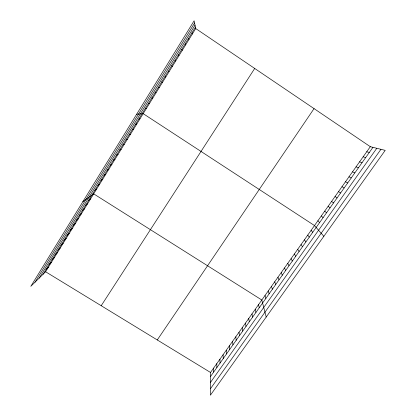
<?xml version="1.0" encoding="UTF-8"?>
<svg xmlns="http://www.w3.org/2000/svg" width="416" height="416" viewBox="0 0 416 416"><rect width="100%" height="100%" fill="white"/><g stroke="black" fill="none" stroke-linecap="round" stroke-linejoin="round"><path stroke-width="0.62" d="M370.313 146.687L210.538 372.481L210.392 395.2L385.206 150.363L370.313 146.687L195.723 28.548L194.106 20.8L30.794 286.343L45.599 271.762L195.723 28.548M35.006 282.199L194.568 23.015M39.146 278.122L195.021 25.184M42.978 274.347L195.442 27.186M101.208 305.718L254.701 68.453M157.274 339.955L314.044 108.612M210.512 376.511L372.939 147.337M210.475 382.403L376.787 148.288M210.434 388.752L380.952 149.313M45.947 269.537L48.526 267.025M48.922 264.711L51.459 262.272M51.906 259.87L54.402 257.504M54.907 255.008L57.361 252.715M57.918 250.13L60.325 247.905M60.934 245.237L63.305 243.084M63.965 240.323L66.29 238.243M67.012 235.388L69.29 233.381M70.065 230.438L72.301 228.504M73.133 225.467L75.322 223.61M76.206 220.48L78.359 218.696M79.295 215.472L81.401 213.767M82.399 210.444L84.453 208.816M85.509 205.4L87.521 203.845M88.634 200.335L90.6 198.858M82.815 201.76L93.688 193.856L261.82 300.009L266.209 317.028M94.822 190.299L96.699 188.978M97.89 185.328L99.72 184.085M100.968 180.341L102.752 179.176M104.057 175.334L105.794 174.247M107.156 170.305L108.846 169.296M110.266 165.261L111.909 164.336M113.391 160.196L114.988 159.349M116.527 155.116L118.076 154.346M119.673 150.015L121.176 149.328M122.834 144.893L124.285 144.29M126.001 139.755L127.405 139.23M129.184 134.597L130.541 134.155M132.382 129.418L133.682 129.064M135.585 124.218L136.838 123.947M138.804 119.002L140.005 118.815M136.646 114.228L143.187 113.662L314.501 225.555L323.835 236.314M145.278 108.508L146.38 108.493M148.533 103.23L149.583 103.303M151.798 97.932L152.797 98.093M155.08 92.612L156.026 92.862M366.725 151.752L369.288 152.485M363.158 156.801L365.654 157.612M359.596 161.829L362.029 162.724M158.371 87.277L159.266 87.615M356.049 166.842L358.42 167.814M352.518 171.834L354.827 172.89M348.998 176.805L351.244 177.939M161.678 81.921L162.516 82.347M345.493 181.761L347.677 182.972M341.999 186.696L344.12 187.99M45.599 271.762L210.538 372.481M164.996 76.539L165.781 77.059M338.52 191.615L340.579 192.988M335.052 196.518L337.054 197.964M331.594 201.401L333.538 202.925M168.329 71.141L169.057 71.75M328.151 206.268L330.034 207.87M324.719 211.115L326.544 212.794M321.303 215.946L323.066 217.698M171.673 65.718L172.349 66.42M317.897 220.761L319.602 222.586M311.121 230.334L312.712 232.31M175.027 60.278L175.651 61.074M307.752 235.097L309.286 237.141M304.398 239.84L305.874 241.961M301.049 244.566L302.474 246.761M178.396 54.818L178.963 55.702M297.716 249.278L299.083 251.54M294.398 253.973L295.703 256.308M181.776 49.332L182.291 50.315M291.086 258.648L292.339 261.056M287.789 263.312L288.99 265.782M284.502 267.956L285.646 270.499M185.172 43.831L185.63 44.902M281.226 272.584L282.318 275.194M277.966 277.196L279.001 279.874M274.711 281.788L275.699 284.534M188.583 38.303L188.984 39.473M271.471 286.369L272.407 289.182M268.242 290.93L269.126 293.81M265.028 295.48L265.855 298.423M192.005 32.755L192.348 34.018M258.528 304.663L259.251 307.741M255.247 309.296L255.918 312.442M251.982 313.914L252.6 317.127M248.726 318.516L249.293 321.797M245.482 323.102L245.996 326.446M242.247 327.673L242.71 331.079M239.023 332.223L239.439 335.696M235.815 336.762L236.179 340.298M232.617 341.281L232.929 344.88M229.429 345.784L229.694 349.45M226.252 350.277L226.465 354M223.085 354.749L223.252 358.535M219.934 359.206L220.048 363.054M216.788 363.646L216.861 367.557M213.658 368.072L213.678 372.039"/></g></svg>
